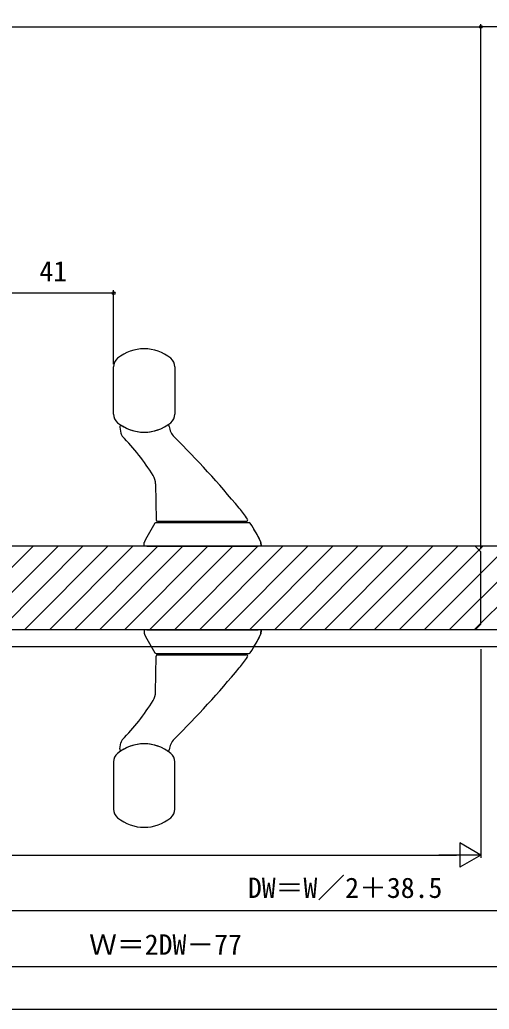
# Model space of a CAD drawing. Units: millimetres, scale not verified. Extents: x -438 to 438, y -652 to 649.
# Drawn here: x -32.2 to 136.5, y -652.1 to -296.5 of the extents above; entities that cross this region are included whole.
import ezdxf
from ezdxf.enums import TextEntityAlignment as Align

# ---------------------------------------------------------------- set-up
doc = ezdxf.new("R2010")
doc.units = ezdxf.units.MM
doc.header["$LTSCALE"] = 4
for name, color, linetype in [('0-3_YKK_11', 7, 'Continuous'), ('0-4_YKK_12', 2, 'Continuous'), ('0-5_YKK_13', 4, 'Continuous'), ('0-7_YKK_D', 6, 'Continuous'), ('0-8_YKK_ZWAK', 7, 'Continuous')]:
    doc.layers.add(name, color=color, linetype=linetype)
doc.styles.add('ＭＳ ゴシック', font='')
doc.styles.get('ＭＳ ゴシック').set_extended_font_data('MS Gothic')

msp = doc.modelspace()

# ---------------------------------------------------------------- linework, layer by layer
at = {"layer": '0-3_YKK_11'}
msp.add_lwpolyline([(49.618, -477.211), (49.74, -477.211), (49.857, -477.211), (49.967, -477.211), (50.064, -477.211), (50.142, -477.211), (50.193, -477.211), (50.21, -477.211)], dxfattribs=at)
msp.add_lwpolyline([(12.596, -484.116), (12.596, -484.116), (12.596, -484.116), (12.596, -484.116), (12.596, -484.116), (12.596, -484.116), (12.596, -484.116), (12.596, -484.116)], close=True, dxfattribs=at)
at = {"layer": '0-4_YKK_12'}
for p, q in [((131.497, -485.711), (-173.526, -485.711)), ((150.59, -485.711), (-61.503, -485.711)), ((-57.457, -515.711), (-27.457, -485.711)), ((-48.476, -515.711), (-18.476, -485.711)), ((-39.496, -515.711), (-9.496, -485.711)), ((-30.516, -515.711), (-0.516, -485.711)), ((-21.536, -515.711), (8.464, -485.711)), ((-12.555, -515.711), (17.445, -485.711)), ((-3.575, -515.711), (26.425, -485.711)), ((5.405, -515.711), (35.405, -485.711)), ((14.385, -515.711), (44.385, -485.711)), ((23.366, -515.711), (53.366, -485.711)), ((32.346, -515.711), (62.346, -485.711)), ((41.326, -515.711), (71.326, -485.711)), ((50.306, -515.711), (80.306, -485.711)), ((59.287, -515.711), (89.287, -485.711)), ((68.267, -515.711), (98.267, -485.711)), ((77.247, -515.711), (107.247, -485.711)), ((86.227, -515.711), (116.227, -485.711)), ((95.208, -515.711), (125.208, -485.711)), ((104.188, -515.711), (134.188, -485.711)), ((113.168, -515.711), (143.168, -485.711)), ((131.497, -485.711), (133.497, -487.711)), ((122.148, -515.711), (150.59, -487.27)), ((133.497, -513.711), (133.497, -487.711)), ((131.129, -515.711), (150.59, -496.25)), ((131.497, -515.711), (133.497, -513.711)), ((131.497, -515.711), (-173.526, -515.711)), ((150.59, -515.711), (-61.503, -515.711)), ((-173.526, -521.711), (150.59, -521.711))]:
    msp.add_line(p, q, dxfattribs=at)
at = {"layer": '0-5_YKK_13'}
for p, q in [((1.497, -438.196), (1.497, -421.225)), ((23.497, -421.225), (23.497, -438.196)), ((3.705, -442.888), (4.094, -445.096)), ((16.581, -463.318), (16.806, -476.219)), ((17.306, -476.711), (17.806, -476.711)), ((17.314, -477.211), (17.376, -477.211)), ((17.377, -477.211), (49.618, -477.211)), ((17.806, -476.711), (48.595, -476.711)), ((19.797, -477.211), (19.797, -476.711)), ((47.197, -477.211), (47.197, -476.711)), ((49.618, -477.211), (49.681, -477.211)), ((13.497, -485.711), (53.497, -485.711)), ((54.493, -485.575), (54.445, -484.211)), ((13.497, -515.711), (53.497, -515.711)), ((54.493, -515.846), (54.445, -517.211)), ((16.581, -538.103), (16.806, -525.202)), ((17.306, -524.711), (17.806, -524.711)), ((17.314, -524.211), (17.376, -524.211)), ((17.377, -524.211), (49.618, -524.211)), ((17.806, -524.711), (48.595, -524.711)), ((19.797, -524.211), (19.797, -524.711)), ((47.197, -524.211), (47.197, -524.711)), ((49.618, -524.211), (49.681, -524.211)), ((3.705, -558.533), (4.094, -556.326)), ((1.497, -563.225), (1.497, -580.196)), ((23.497, -580.196), (23.497, -563.225))]:
    msp.add_line(p, q, dxfattribs=at)
for points in [[(5.017, -442.712), (4.862, -442.622), (4.717, -442.535), (4.591, -442.458), (4.5, -442.401), (4.465, -442.379)], [(20.761, -442.229), (20.696, -442.272), (20.528, -442.38), (20.305, -442.518)], [(16.784, -477.211), (16.819, -477.211), (16.913, -477.211), (17.048, -477.211), (17.207, -477.211), (17.377, -477.211)], [(48.595, -476.711), (48.718, -476.711), (48.837, -476.711), (48.949, -476.711), (49.049, -476.711), (49.129, -476.711), (49.181, -476.711), (49.2, -476.711)], [(49.618, -477.211), (49.74, -477.211), (49.857, -477.211), (49.967, -477.211), (50.064, -477.211), (50.142, -477.211), (50.193, -477.211), (50.21, -477.211)], [(13.497, -485.711), (12.497, -485.711), (12.546, -484.316)], [(54.449, -484.316), (54.497, -485.711), (53.497, -485.711)], [(13.497, -515.711), (12.497, -515.711), (12.546, -517.106)], [(54.449, -517.106), (54.497, -515.711), (53.497, -515.711)], [(16.784, -524.211), (16.819, -524.211), (16.913, -524.211), (17.048, -524.211), (17.207, -524.211), (17.377, -524.211)], [(48.595, -524.711), (48.718, -524.711), (48.837, -524.711), (48.949, -524.711), (49.049, -524.711), (49.129, -524.711), (49.181, -524.711), (49.2, -524.711)], [(49.618, -524.211), (49.74, -524.211), (49.857, -524.211), (49.967, -524.211), (50.064, -524.211), (50.142, -524.211), (50.193, -524.211), (50.21, -524.211)], [(5.017, -558.709), (4.862, -558.8), (4.717, -558.886), (4.591, -558.963), (4.5, -559.02), (4.465, -559.043)], [(20.761, -559.192), (20.696, -559.149), (20.528, -559.041), (20.305, -558.903)]]:
    msp.add_lwpolyline(points, dxfattribs=at)
for points in [[(12.546, -484.316), (12.546, -484.316), (12.546, -484.316), (12.546, -484.316)], [(12.596, -484.116), (12.596, -484.116), (12.596, -484.116), (12.596, -484.116), (12.596, -484.116), (12.596, -484.116), (12.596, -484.116), (12.596, -484.116)], [(54.449, -484.316), (54.449, -484.316), (54.449, -484.316), (54.449, -484.316)], [(12.546, -517.106), (12.546, -517.106), (12.546, -517.106), (12.546, -517.106)], [(12.596, -517.306), (12.596, -517.306), (12.596, -517.306), (12.596, -517.306), (12.596, -517.306), (12.596, -517.306), (12.596, -517.306), (12.596, -517.306)], [(54.449, -517.106), (54.449, -517.106), (54.449, -517.106), (54.449, -517.106)]]:
    msp.add_lwpolyline(points, close=True, dxfattribs=at)
for centre, radius, start, end in [((12.497, -429.711), 15, 50.4788, 129.5212), ((5.497, -421.225), 4, 129.5212, 180), ((19.497, -421.225), 4, 360, 50.4788), ((5.497, -438.196), 4, 180, 230.4788), ((19.497, -438.196), 4, 309.5212, 360), ((12.497, -429.711), 15, 230.4788, 309.5212), ((4.197, -442.801), 0.5, 57.62322, 190), ((12.497, -429.711), 15, 240.08524, 301.3671), ((21.037, -442.646), 0.5, 4.66765, 123.43083), ((27.515, -442.117), 6, 184.66765, 225.17028), ((6.064, -444.749), 2, 190, 224.4781), ((-52.445, -502.201), 80, 31.60243, 44.4781), ((-223.465, -694.594), 350, 39.47926, 45.17028), ((10.582, -463.423), 6, 1, 31.60243), ((0.372, -510.213), 60, 34.85225, 39.47926), ((17.306, -476.211), 0.5, 181, 270), ((49.2, -476.211), 0.5, 270, 34.85225), ((66.623, -510.213), 60, 146.88973, 154.21782), ((16.784, -477.711), 0.5, 90, 146.88973), ((50.21, -477.711), 0.5, 33.11027, 90), ((0.372, -510.213), 60, 25.78218, 33.11027), ((0.372, -510.213), 60, 25.68141, 31.50112), ((13.046, -484.333), 0.5, 154.21785, 178), ((13.046, -484.333), 0.5, 154.2168, 178.00012), ((53.949, -484.333), 0.5, 1.99988, 25.7832), ((13.046, -517.088), 0.5, 182, 205.78215), ((13.046, -517.088), 0.5, 181.99988, 205.7832), ((66.623, -491.209), 60, 205.78218, 213.11027), ((0.372, -491.209), 60, 326.88973, 334.21782), ((0.372, -491.209), 60, 328.49888, 334.31859), ((53.949, -517.088), 0.5, 334.2168, 358.00012), ((16.784, -523.711), 0.5, 213.11027, 270), ((17.306, -525.211), 0.5, 90, 179), ((0.372, -491.209), 60, 320.52074, 325.14775), ((49.2, -525.211), 0.5, 325.14775, 90), ((50.21, -523.711), 0.5, 270, 326.88973), ((-223.465, -306.827), 350, 314.82972, 320.52074), ((10.582, -537.998), 6, 328.39757, 359), ((-52.445, -499.221), 80, 315.5219, 328.39757), ((12.497, -571.711), 15, 50.4788, 129.5212), ((6.064, -556.673), 2, 135.5219, 170), ((12.497, -571.711), 15, 58.6329, 119.91476), ((27.515, -559.304), 6, 134.82972, 175.33235), ((5.497, -563.225), 4, 129.5212, 180), ((4.197, -558.62), 0.5, 170, 302.37678), ((21.037, -558.775), 0.5, 236.56917, 355.33235), ((19.497, -563.225), 4, 0, 50.4788), ((5.497, -580.196), 4, 180, 230.4788), ((19.497, -580.196), 4, 309.5212, 0), ((12.497, -571.711), 15, 230.4788, 309.5212)]:
    msp.add_arc(centre, radius, start, end, dxfattribs=at)
at = {"layer": '0-7_YKK_D'}
for p, q in [((133.497, -486.711), (133.497, -298.011)), ((133.497, -317.011), (133.497, -298.011)), ((-39.503, -299.011), (133.497, -299.011)), ((245.997, -299.011), (133.497, -299.011)), ((1.497, -394.711), (-39.503, -394.711)), ((1.497, -420.225), (1.497, -393.711)), ((133.497, -522.711), (133.497, -597.711)), ((133.497, -596.711), (125.92, -592.336)), ((125.92, -592.336), (125.92, -601.086)), ((-191.253, -596.711), (124.747, -596.711)), ((133.497, -596.711), (118.342, -596.711)), ((133.497, -596.711), (125.92, -601.086)), ((261.245, -616.713), (-54.755, -616.706)), ((-226.253, -636.709), (296.247, -636.709))]:
    msp.add_line(p, q, dxfattribs=at)
for centre in [(133.497, -299.011), (133.497, -299.011), (1.497, -394.711)]:
    msp.add_circle(centre, 0.531, dxfattribs=at)
at = {"layer": '0-8_YKK_ZWAK'}
msp.add_lwpolyline([(-437.5, -652.1), (437.5, -652.1), (437.5, 622.9)], dxfattribs=at)

# ---------------------------------------------------------------- texts
at = {"layer": '0-7_YKK_D', "style": 'ＭＳ ゴシック'}
for s, p in [('41', (-25.167, -392.711)), ('Ｗ＝2DW－77', (-7.304, -634.709))]:
    msp.add_text(s, height=7.331, dxfattribs=at).set_placement(p, align=Align.BOTTOM_LEFT)
msp.add_text('DW＝W／2＋38.5', height=7.331, rotation=359.999, dxfattribs=at).set_placement((49.779, -614.31), align=Align.BOTTOM_LEFT)

doc.saveas('drawing.dxf')
